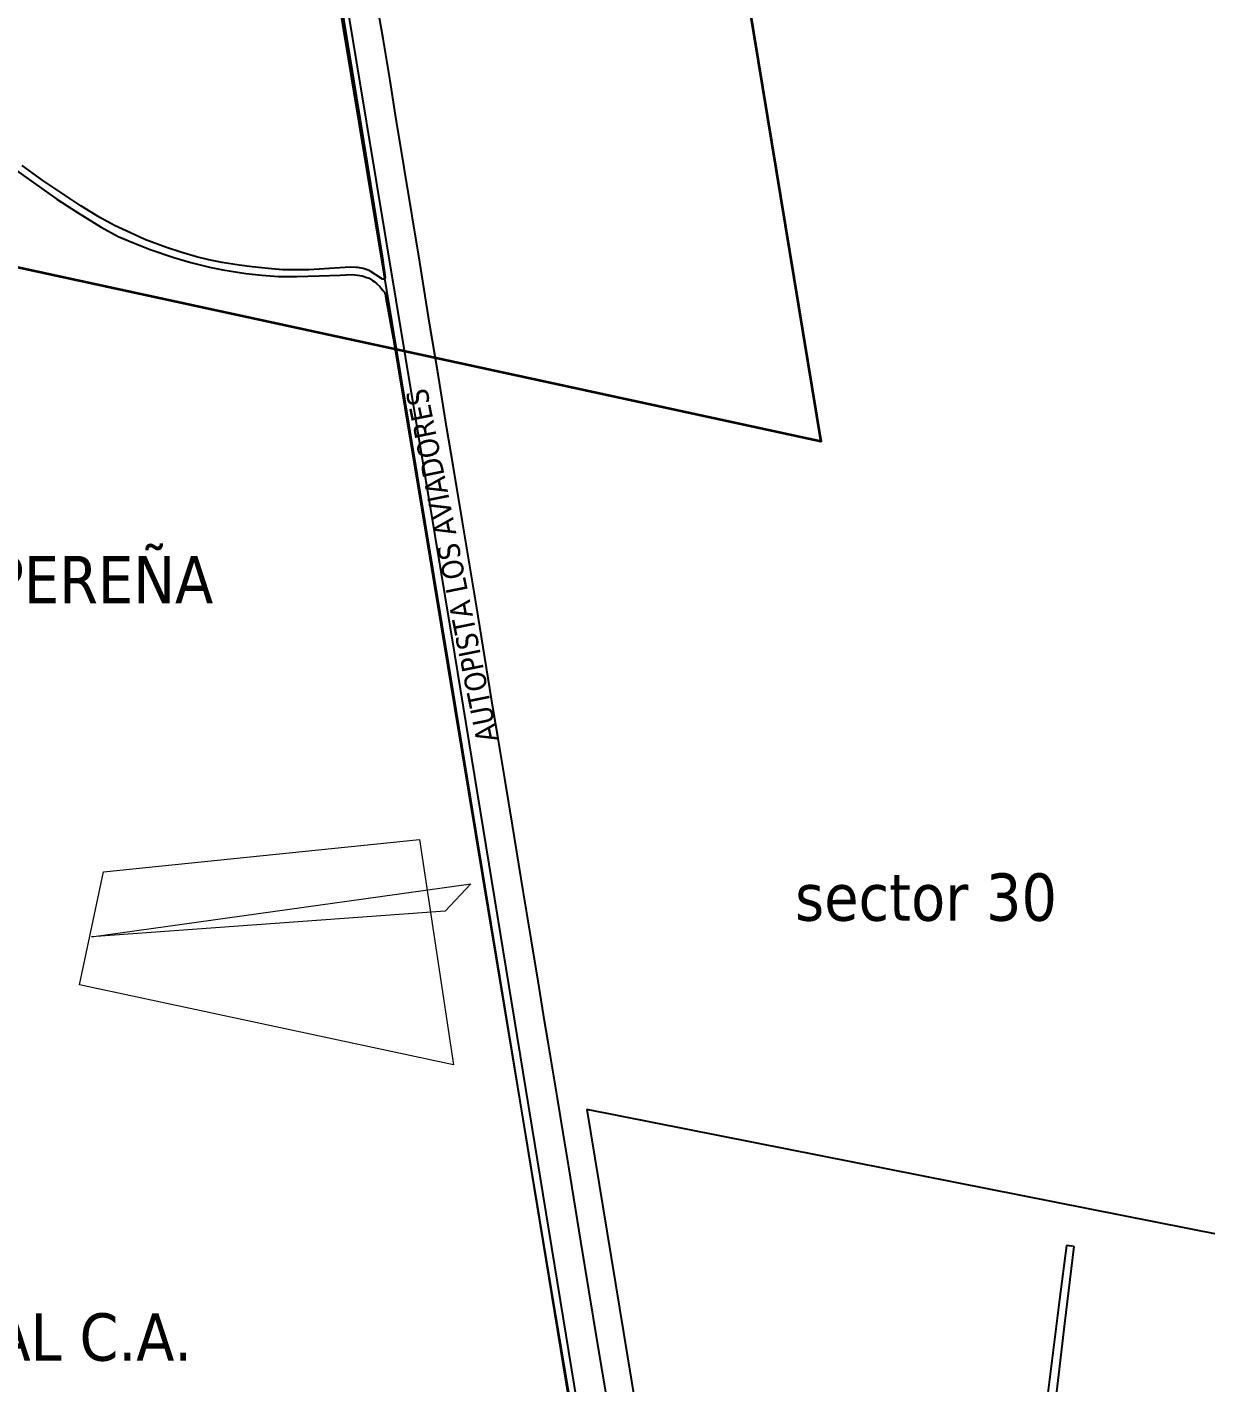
# Model space of a CAD drawing. Header units: metres. Extents: x 2 to 659295185, y -28 to 1124222152.
# Drawn here: x 655167 to 655857, y 1125178 to 1125972 of the extents above; entities that cross this region are included whole.
import ezdxf
from ezdxf.enums import TextEntityAlignment as Align

# ---------------------------------------------------------------- set-up
doc = ezdxf.new("R2010")
doc.units = ezdxf.units.M
doc.header["$MEASUREMENT"] = 0
doc.linetypes.add('HIDDEN', pattern=[0.375, 0.25, -0.125])
for name, color, linetype in [('CALLES', 1, 'CONTINUOUS'), ('División Parroquial', 130, 'CONTINUOUS'), ('MANZANA', 30, 'CONTINUOUS'), ('Parcelas', 140, 'CONTINUOUS'), ('TEXTOS', 7, 'CONTINUOUS')]:
    doc.layers.add(name, color=color, linetype=linetype)
doc.layers.add('PARCELA', color=140, linetype='CONTINUOUS', lineweight=40)
doc.styles.get("Standard").update_dxf_attribs({"font": 'tahoma.ttf'})

msp = doc.modelspace()

# ---------------------------------------------------------------- linework, layer by layer
at = {"layer": 'División Parroquial', "color": 1, "flags": 128}
for points in [[(655228.2993, 1126747.0884), (655417.4425, 1125604.451), (655519.2869, 1124981.3778), (655578.3684, 1124612.6329), (655612.1598, 1124420.9019), (655644.8628, 1124208.4752), (655659.3755, 1124145.7179), (655704.068, 1124069.4635), (655766.2087, 1124005.1965), (655831.623, 1123959.4359), (655914.4772, 1123930.0218), (655992.9694, 1123928.9321), (656078.6272, 1123940.1598), (656245.6138, 1123964.0049), (656743.7041, 1124035.5804), (658039.8848, 1124226.3115)], [(658480.577, 1123580.0076), (658492.1763, 1123631.4687), (658520.1298, 1123754.3737), (658546.5907, 1123940.9057), (658561.3177, 1124038.3659), (658586.3109, 1124167.6196), (658611.3288, 1124300.9225), (658037.6324, 1124214.3101), (656741.4517, 1124023.5789), (656243.3614, 1123952.0035), (656076.3748, 1123928.1583), (655990.717, 1123916.9306), (655912.2248, 1123918.0204), (655829.3706, 1123947.4344), (655763.9563, 1123993.1951), (655701.8156, 1124057.462), (655657.1231, 1124133.7165), (655642.6105, 1124196.4737), (655609.9074, 1124408.9005), (655576.116, 1124600.6315), (655517.0345, 1124969.3764), (655415.1901, 1125592.4496), (655226.0469, 1126735.087)]]:
    msp.add_lwpolyline(points, dxfattribs=at)
at = {"layer": 'MANZANA', "lineweight": -2}
for p, q in [((655340.9457, 1126047.5663), (655362.3354, 1125917.3828)), ((655362.3354, 1125917.3828), (655375.3968, 1125836.4792)), ((655156.3542, 1125891.0381), (655184.7035, 1125871.0322)), ((655176.5483, 1125881.95), (655164.3527, 1125890.6282)), ((655198.7461, 1125867.113), (655176.5483, 1125881.95)), ((655184.7035, 1125871.0322), (655196.7919, 1125863.2338)), ((655209.9522, 1125860.3044), (655198.7461, 1125867.113)), ((655196.7919, 1125863.2338), (655210.7438, 1125854.5556)), ((655218.5197, 1125855.5854), (655209.9522, 1125860.3044)), ((655210.7438, 1125854.5556), (655220.6306, 1125849.1867)), ((655227.854, 1125851.2062), (655218.5197, 1125855.5854)), ((655220.6306, 1125849.1867), (655229.5196, 1125845.3474)), ((655236.3059, 1125847.367), (655227.854, 1125851.2062)), ((655229.5196, 1125845.3474), (655239.2909, 1125841.5182)), ((655248.9303, 1125842.668), (655236.3059, 1125847.367)), ((655239.2909, 1125841.5182), (655253.1192, 1125836.8292)), ((655257.3741, 1125839.8286), (655248.9303, 1125842.668)), ((655253.1192, 1125836.8292), (655263.2121, 1125833.8898)), ((655266.4857, 1125837.1091), (655257.3741, 1125839.8286)), ((655263.2121, 1125833.8898), (655274.1791, 1125831.0603)), ((655273.6101, 1125835.3695), (655266.4857, 1125837.1091)), ((655281.5097, 1125833.8498), (655273.6101, 1125835.3695)), ((655291.4871, 1125832.3501), (655281.5097, 1125833.8498)), ((655375.3968, 1125836.4792), (655376.9801, 1125825.0916)), ((655274.1791, 1125831.0603), (655281.856, 1125829.5407)), ((655281.856, 1125829.5407), (655295.3462, 1125827.3911)), ((655299.0486, 1125831.2803), (655291.4871, 1125832.3501)), ((655295.3462, 1125827.3911), (655304.7712, 1125826.5413)), ((655310.4526, 1125830.2205), (655299.0486, 1125831.2803)), ((655304.7712, 1125826.5413), (655314.4106, 1125825.7014)), ((655316.9173, 1125829.5806), (655310.4526, 1125830.2205)), ((655314.4106, 1125825.7014), (655325.2621, 1125825.6414)), ((655324.586, 1125829.5107), (655316.9173, 1125829.5806)), ((655332.1474, 1125829.5407), (655324.586, 1125829.5107)), ((655325.2621, 1125825.6414), (655338.1916, 1125826.0314)), ((655356.3572, 1125831.0803), (655332.1474, 1125829.5407)), ((655338.1916, 1125826.0314), (655350.5686, 1125826.5213)), ((655350.5686, 1125826.5213), (655357.693, 1125826.7812)), ((655359.7545, 1125830.9904), (655356.3572, 1125831.0803)), ((655357.693, 1125826.7812), (655360.645, 1125826.4613)), ((655360.9584, 1125830.9904), (655359.7545, 1125830.9904)), ((655360.645, 1125826.4613), (655363.3909, 1125826.0314)), ((655364.0258, 1125830.4505), (655360.9584, 1125830.9904)), ((655363.3909, 1125826.0314), (655365.5843, 1125825.3715)), ((655367.6458, 1125829.1407), (655364.0258, 1125830.4505)), ((655365.5843, 1125825.3715), (655367.5633, 1125824.6117)), ((655375.4463, 1125824.2017), (655367.6458, 1125829.1407)), ((655376.9801, 1125825.0916), (655376.7657, 1125824.5417)), ((655367.5633, 1125824.6117), (655369.5341, 1125823.4019)), ((655369.5341, 1125823.4019), (655370.4164, 1125822.742)), ((655370.4164, 1125822.742), (655371.8429, 1125821.6423)), ((655371.8429, 1125821.6423), (655373.9373, 1125819.5527)), ((655373.9373, 1125819.5527), (655375.5865, 1125817.4531)), ((655376.106, 1125824.0918), (655375.4463, 1125824.2017)), ((655375.5865, 1125817.4531), (655376.4688, 1125816.4633)), ((655376.4358, 1125824.2017), (655376.106, 1125824.0918)), ((655376.7657, 1125824.5417), (655376.4358, 1125824.2017)), ((655376.4688, 1125816.4633), (655376.9141, 1125815.3635)), ((655376.9141, 1125815.3635), (655377.3594, 1125813.034)), ((655377.3594, 1125813.034), (655381.5153, 1125789.4988)), ((655381.5153, 1125789.4988), (655397.1576, 1125695.9978)), ((655397.1576, 1125695.9978), (655433.8516, 1125474.193)), ((655433.8516, 1125474.193), (655460.1806, 1125315.8152)), ((655460.1806, 1125315.8152), (655474.0254, 1125232.2622)), ((655474.0254, 1125232.2622), (655490.7809, 1125133.1324))]:
    msp.add_line(p, q, dxfattribs=at)
at = {"layer": 'MANZANA', "linetype": 'Continuous', "lineweight": -2}
for p, q in [((655375.7102, 1125964.9931), (655373.4591, 1125978.1504)), ((655379.7589, 1125940.4581), (655375.7102, 1125964.9931)), ((655383.0325, 1125920.2322), (655379.7589, 1125940.4581)), ((655388.0954, 1125889.3985), (655383.0325, 1125920.2322)), ((655397.2154, 1125834.0297), (655388.0954, 1125889.3985)), ((655402.9545, 1125798.437), (655397.2154, 1125834.0297)), ((655407.9102, 1125768.4931), (655402.9545, 1125798.437)), ((655413.0886, 1125736.6596), (655407.9102, 1125768.4931)), ((655416.7992, 1125715.004), (655413.0886, 1125736.6596)), ((655422.2003, 1125681.9507), (655416.7992, 1125715.004)), ((655430.3059, 1125632.8807), (655422.2003, 1125681.9507)), ((655440.2092, 1125572.323), (655430.3059, 1125632.8807)), ((655443.0293, 1125555.0765), (655440.2092, 1125572.323)), ((655446.9625, 1125531.6513), (655443.0293, 1125555.0765)), ((655451.3576, 1125504.4568), (655446.9625, 1125531.6513)), ((655457.7728, 1125465.8847), (655451.3576, 1125504.4568)), ((655462.3823, 1125437.9304), (655457.7728, 1125465.8847)), ((655467.1154, 1125409.5261), (655462.3823, 1125437.9304)), ((655470.2653, 1125389.7402), (655467.1154, 1125409.5261)), ((655472.0711, 1125378.5824), (655470.2653, 1125389.7402)), ((655477.802, 1125344.5394), (655472.0711, 1125378.5824)), ((655481.0756, 1125324.2035), (655477.802, 1125344.5394)), ((655484.3327, 1125304.3076), (655481.0756, 1125324.2035)), ((655491.4324, 1125260.7664), (655484.3327, 1125304.3076)), ((655501.113, 1125201.5285), (655491.4324, 1125260.7664)), ((655775.6666, 1125258.2469), (655771.6427, 1125226.7134)), ((655774.7678, 1125212.5662), (655780.2678, 1125257.6071)), ((655780.2678, 1125257.6071), (655775.6666, 1125258.2469)), ((655771.6427, 1125226.7134), (655762.6464, 1125154.4481)), ((655769.0617, 1125164.2161), (655774.7678, 1125212.5662)), ((655507.1902, 1125165.4958), (655501.113, 1125201.5285))]:
    msp.add_line(p, q, dxfattribs=at)
at = {"layer": 'MANZANA', "lineweight": -3}
msp.add_lwpolyline([(655495, 1125338), (655569, 1124888), (655579, 1124886), (656025, 1124789), (655994, 1124867), (655971, 1124919), (655949, 1124981), (655948, 1125086), (655953, 1125178), (655964, 1125245), (655495, 1125338)], dxfattribs=at)
at = {"layer": 'PARCELA', "lineweight": 0}
for points in [[(655212, 1125477), (655397, 1125496), (655417, 1125364), (655198, 1125411), (655212, 1125477)], [(655427, 1125470), (655412, 1125454), (655205, 1125439), (655427, 1125470)]]:
    msp.add_lwpolyline(points, dxfattribs=at)
at = {"layer": 'Parcelas', "lineweight": 35}
for points in [[(654470, 1126472), (654602, 1126450), (654805, 1126395), (654923, 1126360), (654983, 1126353), (655092, 1126325), (655212, 1126306), (655322, 1126299), (655454, 1126254), (655548, 1126239), (655632, 1125729), (654198, 1126040), (654293, 1126040), (654470, 1126472)], [(654470, 1126472), (654602, 1126450), (654805, 1126395), (654923, 1126360), (654983, 1126353), (655092, 1126325), (655212, 1126306), (655322, 1126299), (655454, 1126254), (655548, 1126239), (655632, 1125729), (654198, 1126040), (654293, 1126040)]]:
    msp.add_lwpolyline(points, dxfattribs=at)

# ---------------------------------------------------------------- texts
at = {"layer": 'CALLES', "color": 0}
msp.add_text('AUTOPISTA LOS AVIADORES', height=12.645316, rotation=101.4223548, dxfattribs=at).set_placement((655415.9977, 1125656.3496), align=Align.MIDDLE)
at = {"layer": 'TEXTOS', "linetype": 'HIDDEN', "lineweight": 40, "width": 372.724773, "attachment_point": 1}
for s, insert, char_height in [('CUARTA PEREÑA', (655001.2775, 1125662.0529), 27.699362), ('sector 30', (655616.8583, 1125476.1484), 27.69936), ('COMENTAL C.A.', (655005.2853, 1125218.5457), 27.699362)]:
    msp.add_mtext(s, dxfattribs=dict(at, insert=insert, char_height=char_height))

doc.saveas('drawing.dxf')
